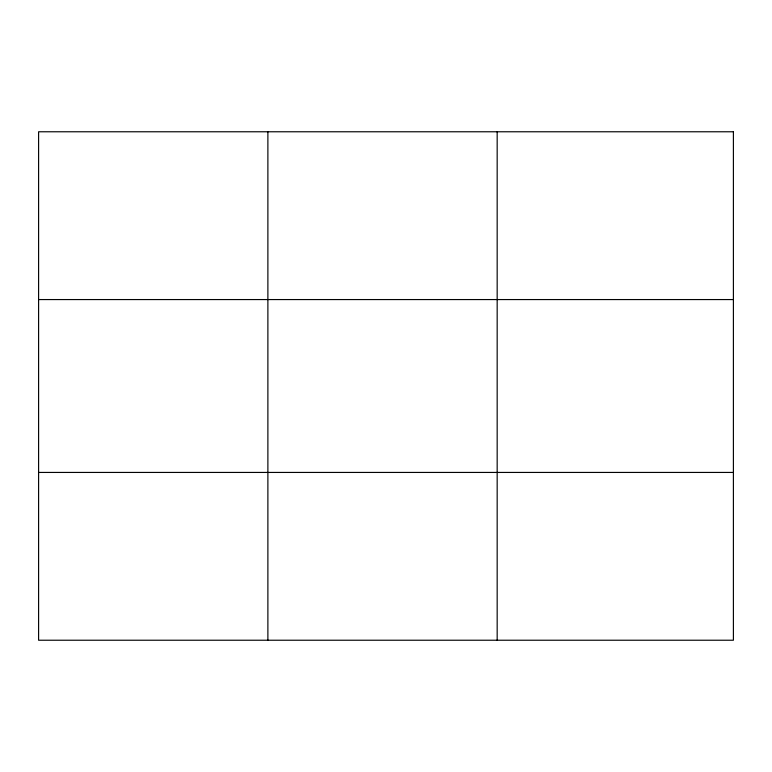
<?xml version="1.0" encoding="UTF-8"?>
<svg xmlns="http://www.w3.org/2000/svg" width="772" height="772" viewBox="0 0 772 772"><rect width="100%" height="100%" fill="white"/><g stroke="black" fill="none" stroke-linecap="round" stroke-linejoin="round"><path stroke-width="1.16" d="M267.884 640.229L267.884 131.771M497.168 640.229L497.168 131.771M38.6 299.565L733.4 299.565M38.6 472.435L733.4 472.435M733.4 131.771L733.4 640.229L38.6 640.229L38.6 131.771L733.4 131.771"/></g></svg>
